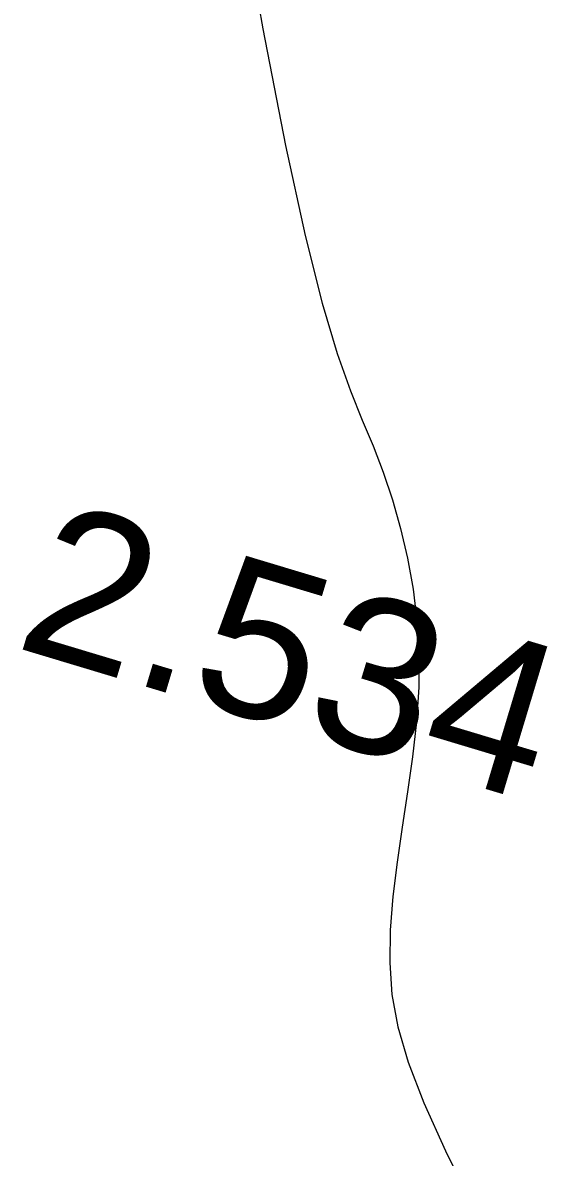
# Model space of a CAD drawing. Header units: millimetres. Extents: x -24439 to 198341, y -52871 to 149926.
# Drawn here: x 147538 to 149578, y 49721 to 54135 of the extents above; entities that cross this region are included whole.
import ezdxf

# ---------------------------------------------------------------- set-up
doc = ezdxf.new("R2010")
doc.units = ezdxf.units.MM
doc.linetypes.add('NET VAN', pattern=[1.06, 0.53, -0.53])
for name, color, linetype, lineweight in [('A-DETL-GENF-2', 9, 'NET VAN', 9), ('G-IMPT-1', 9, 'Continuous', 9), ('G-IMPT-6', 7, 'Continuous', 9)]:
    doc.layers.add(name, color=color, linetype=linetype, lineweight=lineweight)
doc.styles.add('Arial_1', font='arial_0.ttf', dxfattribs={"height": 600})

# ---------------------------------------------------------------- blocks, each defined once
blk = doc.blocks.new('NCV_TKCS_251209_TONG THE HIEN TRANG SAN DUONG - NCV_TKCS_HIEN TRANG_251209a_dwg-1612995-TKCS_MB ĐỊNH VỊ CAO ĐỘ THIẾT KẾ')
at = {"layer": 'G-IMPT-1', "flags": 128}
blk.add_lwpolyline([(563620109.9, 1145040824.9), (563620373.2, 1145040301.1), (563620588.6, 1145039891.3), (563620762.9, 1145039578.4), (563620902.7, 1145039345.4), (563621014.9, 1145039175.1), (563621106, 1145039050.6), (563621182.8, 1145038954.7), (563621252, 1145038870.5), (563621319, 1145038783.8), (563621384.3, 1145038691.6), (563621447, 1145038594), (563621506.3, 1145038490.9), (563621561.4, 1145038382.2), (563621611.3, 1145038268), (563621655.4, 1145038148.2), (563621692.7, 1145038022.8), (563621722.8, 1145037892), (563621747.5, 1145037757.4), (563621768.6, 1145037620.5), (563621788.4, 1145037483.1), (563621808.7, 1145037347), (563621831.7, 1145037214), (563621859.5, 1145037085.6), (563621894, 1145036963.7), (563621938, 1145036848.5), (563621996.3, 1145036734.3), (563622074.4, 1145036613.9), (563622178, 1145036480), (563622312.4, 1145036325.6), (563622483.2, 1145036143.4)], dxfattribs=at)
at = {"layer": 'G-IMPT-6', "insert": (563620134, 1145038319.2), "char_height": 600, "width": 2511.846, "attachment_point": 1, "line_spacing_factor": 0.941778, "style": 'Arial_1'}
blk.add_mtext('2.534', dxfattribs=at)
blk = doc.blocks.new('NCV_TKCS_251209_TONG THE HIEN TRANG SAN DUONG - NCV_TKCS_251209_TONG THE HIEN TRANG SAN DUONG-1605292-TKCS_MB ĐỊNH VỊ CAO ĐỘ THIẾT KẾ')
at = {"rotation": 343.2379237072182}
blk.add_blockref('NCV_TKCS_251209_TONG THE HIEN TRANG SAN DUONG - NCV_TKCS_HIEN TRANG_251209a_dwg-1612995-TKCS_MB ĐỊNH VỊ CAO ĐỘ THIẾT KẾ', (-869777547.7, -933796958.8), dxfattribs=at)

msp = doc.modelspace()

# ---------------------------------------------------------------- block references
at = {"layer": 'A-DETL-GENF-2'}
msp.add_blockref('NCV_TKCS_251209_TONG THE HIEN TRANG SAN DUONG - NCV_TKCS_251209_TONG THE HIEN TRANG SAN DUONG-1605292-TKCS_MB ĐỊNH VỊ CAO ĐỘ THIẾT KẾ', (26103.5, 9888.2), dxfattribs=at)

doc.saveas('drawing.dxf')
